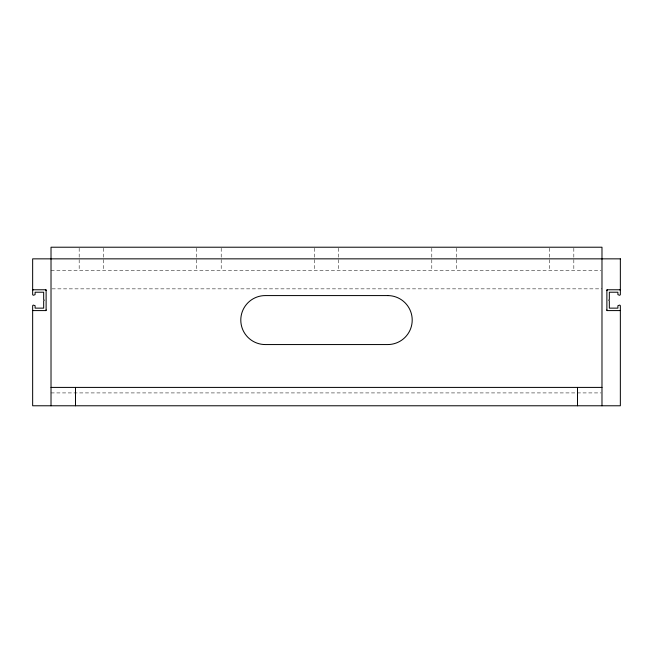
<?xml version="1.0" encoding="UTF-8"?>
<svg xmlns="http://www.w3.org/2000/svg" width="653" height="653" viewBox="0 0 653 653"><rect width="100%" height="100%" fill="white"/><g stroke="black" fill="none" stroke-linecap="round" stroke-linejoin="round"><path stroke-width="0.49" stroke-dasharray="3.27 2.45" d="M51.016 270.489L600.964 270.481M52.036 288.855L601.984 288.846M51.016 392.918L600.964 392.918M573.824 248.23L573.824 270.481M549.336 248.23L549.336 270.481M456.284 248.23L456.284 270.481M431.796 248.23L431.796 270.481M338.744 248.23L338.744 270.481M314.256 248.23L314.256 270.481M221.204 248.23L221.204 270.481M196.716 248.23L196.716 270.481M103.664 248.23L103.664 270.481M79.176 248.23L79.176 270.481"/><path stroke-width="0.98" d="M33.262 289.769L32.65 290.381L32.65 294.666L33.262 295.278L35.099 294.666L35.099 292.218L43.669 292.218L43.669 299.564L44.282 300.176L43.669 300.788L43.669 308.134L35.099 308.134L35.099 305.686L33.262 305.073L32.65 305.686L32.65 309.971L33.262 310.583M45.506 310.583L46.118 309.971M606.882 290.381L607.494 289.769M619.738 310.583L620.35 309.971L620.35 305.686L619.738 305.073L617.901 305.686L617.901 308.134L609.331 308.134L609.331 300.788L608.718 300.176L609.331 299.564L609.331 292.218L617.901 292.218L617.901 294.666L619.738 295.278L620.35 294.666L620.35 290.381L619.738 289.769M51.016 387.409L601.984 387.409M606.882 309.971L607.494 310.583M45.506 289.769L46.118 290.381M601.984 405.774L601.984 247.218L51.016 247.218L51.016 405.774M577.497 387.409L577.497 405.774M75.503 387.409L75.503 405.774M620.35 258.849L32.65 258.849L32.65 289.769L46.118 289.769L46.118 310.583L32.65 310.583L32.65 405.774L620.35 405.774L620.35 310.583L606.882 310.583L606.882 289.769L620.35 289.769L620.35 258.849M387.719 295.58L265.281 295.58A24.488 24.488 0 0 0 240.794 320.068A24.488 24.488 0 0 0 265.281 344.555L387.719 344.555A24.488 24.488 0 0 0 412.206 320.068A24.488 24.488 0 0 0 387.719 295.58"/></g></svg>
